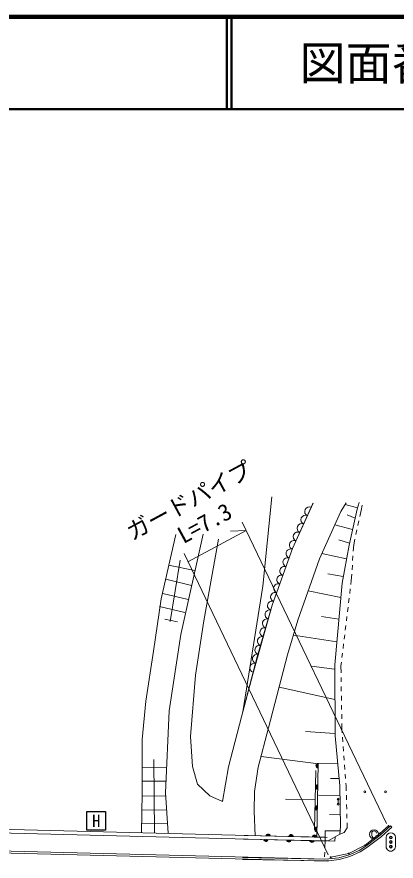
# Model space of a CAD drawing. Units: millimetres, scale not verified. Extents: x 40000 to 680000, y 20000 to 380000.
# Drawn here: x 485985 to 527100, y 288389 to 380000 of the extents above; entities that cross this region are included whole.
import ezdxf
from ezdxf.enums import TextEntityAlignment as Align

# ---------------------------------------------------------------- set-up
doc = ezdxf.new("R2010")
doc.units = ezdxf.units.MM
doc.header["$LTSCALE"] = 1000
for name, color, linetype, lineweight in [('M-BGD', 7, 'Continuous', 25), ('M-BMK-HTXT', 7, 'Continuous', 13), ('M-STR-HTXT', 7, 'Continuous', 13), ('M-STR-STR1', 1, 'Continuous', 13), ('M-TTL', 2, 'Continuous', 140), ('M-TTL-LINE', 7, 'Continuous', 50)]:
    doc.layers.add(name, color=color, linetype=linetype, lineweight=lineweight)
doc.layers.add('M-TTL-TXT', color=7, linetype='Continuous')
doc.styles.add('ＭＳ ゴシック', font='')
doc.styles.get('ＭＳ ゴシック').set_extended_font_data('MS Gothic')

# ---------------------------------------------------------------- blocks, each defined once
blk = doc.blocks.new('照明灯_1[5445][5397]')
at = {"color": 7, "linetype": 'Continuous', "lineweight": 25}
for p, q in [((-1, 1), (1, 1)), ((-1, -1), (-1, 1)), ((1, 1), (1, -1)), ((1, -1), (-1, -1))]:
    blk.add_line(p, q, dxfattribs=at)
at = {"color": 7, "style": 'ＭＳ ゴシック'}
blk.add_text('H', height=1.32, dxfattribs=at).set_placement((0, 0), align=Align.MIDDLE_CENTER)

msp = doc.modelspace()

# ---------------------------------------------------------------- linework, layer by layer
at = {"layer": 'M-BGD', "lineweight": 13}
for p, q in [((522925, 326714), (521565, 327098)), ((523162, 325787), (523300, 326435)), ((523300, 326435), (523436, 327032)), ((522668, 325594), (521780, 325966)), ((522953, 324809), (523058, 325298)), ((522388, 324363), (520467, 324882)), ((522745, 323831), (522849, 324320)), ((522051, 322881), (520891, 323252)), ((522456, 322008), (522502, 322693)), ((522502, 322693), (522640, 323342)), ((521729, 321194), (519058, 321785)), ((522389, 321010), (522422, 321509)), ((522322, 320013), (522355, 320512)), ((521372, 319273), (519704, 319551)), ((522192, 318416), (522242, 318829)), ((522242, 318829), (522288, 319514)), ((522071, 317423), (522131, 317920)), ((521098, 316996), (517568, 317717)), ((521950, 316431), (522010, 316927)), ((521829, 315438), (521889, 315934)), ((520886, 314642), (519004, 314939)), ((521708, 314445), (521769, 314942)), ((521587, 313453), (521648, 313949)), ((520667, 312197), (515961, 312911)), ((521466, 312460), (521527, 312956)), ((521346, 311467), (521406, 311964)), ((521225, 310475), (521285, 310971)), ((521114, 309566), (521164, 309978)), ((520438, 309235), (517926, 309546)), ((521126, 308827), (521114, 309566)), ((521142, 307827), (521134, 308327)), ((520463, 305910), (514416, 307273)), ((521159, 306828), (521151, 307327)), ((521175, 305828), (521167, 306328)), ((521192, 304828), (521183, 305328)), ((521208, 303828), (521200, 304328)), ((521228, 302590), (521216, 303328)), ((520460, 302225), (517286, 302458)), ((521249, 302322), (521228, 302590)), ((521325, 301325), (521287, 301823)), ((521401, 300328), (521363, 300826)), ((518679, 298962), (512461, 299753)), ((521477, 299330), (521439, 299829)), ((518666, 298989), (518487, 291019)), ((518699, 298982), (520782, 299026)), ((521553, 298333), (521515, 298832)), ((518397, 298240), (518235, 291816)), ((521629, 297336), (521591, 297835)), ((519984, 297342), (520912, 297354)), ((521687, 296570), (521667, 296838)), ((521700, 296033), (521687, 296570)), ((518294, 295068), (515098, 295116)), ((521023, 295518), (518690, 295539)), ((520807, 295108), (520824, 294558)), ((521724, 295033), (521712, 295533)), ((521749, 294034), (521737, 294534)), ((519888, 293446), (521049, 293476)), ((521773, 293034), (521761, 293534)), ((521798, 291997), (521785, 292534)), ((520990, 291324), (521469, 291479)), ((521469, 291479), (521798, 291997)), ((525323, 291375), (523745, 290123)), ((524458, 291422), (524456, 291172)), ((526275, 292220), (525323, 291375)), ((526624, 292074), (526489, 292222)), ((519410, 291001), (510613, 291174)), ((519380, 289861), (519402, 290602)), ((526026, 290966), (526017, 289966)), ((527025, 290957), (527017, 289957)), ((523745, 290123), (521964, 289212)), ((519352, 288862), (519366, 289362)), ((521964, 289212), (520007, 288806))]:
    msp.add_line(p, q, dxfattribs=at)
for points in [[(518078, 327184), (518099, 327222), (515864, 322315), (513670, 316163), (512047, 310547), (511069, 306839), (508944, 298606), (508285, 294841), (508289, 294950)], [(518078, 327184), (515864, 322315), (513670, 316163), (511558, 308693), (510490, 304596)], [(511803, 291150), (511699, 293823), (511731, 295956), (512149, 298566), (513272, 302834), (515317, 310770), (516445, 314519), (518791, 321199), (521122, 326321), (521668, 327280)], [(523078, 327317), (522895, 326595), (522004, 322676), (521238, 318548), (520440, 309674), (520487, 301976), (521010, 296557), (521066, 292152)], [(526624, 292074), (525526, 291070), (523940, 289853), (523204, 289383), (522082, 288873), (520925, 288561), (519806, 288421), (519318, 288405), (510459, 288576)], [(526489, 292222), (525397, 291224), (523825, 290017), (523108, 289559), (522014, 289062), (520887, 288758), (519790, 288621), (519317, 288605), (510463, 288776)], [(510562, 290772), (519736, 290580), (520990, 291324), (521066, 292152)], [(521021, 291664), (519417, 291673), (519405, 290587)], [(519736, 290580), (520464, 290563), (520486, 291025)]]:
    msp.add_lwpolyline(points, dxfattribs=at)
for centre, radius in [((523694, 295901), 100), ((525960, 295912), 100), ((520807, 295108), 100), ((520824, 294558), 100), ((526275, 292220), 50), ((524707, 291295), 500), ((525323, 291375), 50), ((526521, 290462), 150), ((526525, 290962), 150), ((526521, 290462), 100), ((526525, 290962), 100), ((523745, 290123), 50), ((526517, 289962), 150), ((526517, 289962), 100), ((520007, 288806), 50), ((521964, 289212), 50)]:
    msp.add_circle(centre, radius, dxfattribs=at)
for centre, radius, start, end in [((517690, 326330), 500, 65.54603, 245.54603), ((517276, 325420), 500, 65.54603, 245.54603), ((516862, 324509), 500, 65.54603, 245.54603), ((516448, 323599), 500, 65.54603, 245.54603), ((516033, 322689), 500, 65.49936, 246.45915), ((515666, 321760), 500, 70.37871, 250.37871), ((515330, 320818), 500, 70.37871, 250.37871), ((514994, 319876), 500, 70.37871, 250.37871), ((514658, 318934), 500, 70.37871, 250.37871), ((514323, 317992), 500, 70.37871, 250.37871), ((513987, 317050), 500, 70.37871, 250.37871), ((513655, 316107), 500, 70.8152, 254.2163), ((513383, 315145), 500, 74.20917, 254.20917), ((513110, 314182), 500, 74.20917, 254.20917), ((512838, 313220), 500, 74.20917, 254.20917), ((512566, 312258), 500, 74.20917, 254.20917), ((512294, 311296), 500, 74.20917, 254.20917), ((512022, 310333), 500, 74.20917, 254.20917), ((511750, 309371), 500, 74.20917, 254.20917), ((518661, 298740), 250, 88.71097, 268.71097), ((518661, 298740), 200, 88.71097, 268.71097), ((518661, 298740), 150, 88.71097, 268.71097), ((518661, 298740), 100, 88.71097, 268.71097), ((518661, 298740), 50, 88.71097, 268.71097), ((518661, 298740), 50, 88.71097, 268.71097), ((518609, 296440), 250, 88.71097, 268.71097), ((518609, 296440), 200, 88.71097, 268.71097), ((518609, 296440), 150, 88.71097, 268.71097), ((518609, 296440), 100, 88.71097, 268.71097), ((518609, 296440), 50, 88.71097, 268.71097), ((518609, 296440), 50, 88.71097, 268.71097), ((518557, 294141), 250, 88.71097, 268.71097), ((518557, 294141), 200, 88.71097, 268.71097), ((518557, 294141), 150, 88.71097, 268.71097), ((518557, 294141), 100, 88.71097, 268.71097), ((518557, 294141), 50, 88.71097, 268.71097), ((518557, 294141), 50, 88.71097, 268.71097), ((518506, 291841), 250, 88.71097, 268.71097), ((518506, 291841), 200, 88.71097, 268.71097), ((518506, 291841), 150, 88.71097, 268.71097), ((518506, 291841), 100, 88.71097, 268.71097), ((518506, 291841), 50, 88.71097, 268.71097), ((518506, 291841), 50, 88.71097, 268.71097), ((524708, 291420), 250, 359.5, 179.5), ((526525, 290962), 500, 359.5, 179.5), ((512980, 290778), 256, 191.48441, 346.12364), ((512980, 290778), 205, 194.7297, 342.87834), ((512980, 290778), 154, 200.26415, 337.3439), ((512980, 290778), 102, 212.08741, 325.52063), ((513237, 291066), 256, 11.55664, 166.19587), ((513237, 291066), 205, 14.80194, 162.95058), ((513237, 291066), 154, 20.33638, 157.41613), ((513237, 291066), 102, 32.15964, 145.59287), ((515480, 290725), 256, 191.48441, 346.12364), ((515480, 290725), 205, 194.7297, 342.87834), ((515480, 290725), 154, 200.26415, 337.3439), ((515480, 290725), 102, 212.08741, 325.52063), ((515736, 291017), 256, 11.55664, 166.19587), ((515736, 291017), 205, 14.80194, 162.95058), ((515736, 291017), 154, 20.33638, 157.41613), ((515736, 291017), 102, 32.15964, 145.59287), ((517979, 290673), 256, 191.48441, 346.12364), ((517979, 290673), 205, 194.7297, 342.87834), ((517979, 290673), 154, 200.26415, 337.3439), ((517979, 290673), 102, 212.08741, 325.52063), ((518236, 290968), 256, 11.55664, 166.19587), ((518236, 290968), 205, 14.80194, 162.95058), ((518236, 290968), 154, 20.33638, 157.41613), ((518236, 290968), 102, 32.15964, 145.59287), ((524706, 291170), 250, 179.5, 359.5), ((526517, 289962), 500, 179.5, 359.5)]:
    msp.add_arc(centre, radius, start, end, dxfattribs=at)
at = {"layer": 'M-BMK-HTXT'}
for p, q in [((513610, 327915), (512640, 318212)), ((503231, 323843), (501637, 316843)), ((506177, 323878), (503751, 312996)), ((507858, 323341), (506263, 314469)), ((503699, 321036), (502590, 314382)), ((502417, 320516), (505293, 319927)), ((502140, 318991), (504912, 318298)), ((512640, 318212), (510490, 304596)), ((501793, 317432), (504565, 316773)), ((501637, 316843), (500805, 311159)), ((501446, 316011), (504184, 315353)), ((502036, 314659), (503387, 314348)), ((506263, 314469), (505362, 308578)), ((503751, 312996), (502503, 304679)), ((500805, 311159), (499974, 305753)), ((505362, 308578), (504808, 301924)), ((499974, 305753), (499558, 301595)), ((502503, 304679), (502088, 295807)), ((499558, 301595), (499558, 295772)), ((504808, 301924), (505016, 298666)), ((500823, 299429), (500909, 291406)), ((505016, 298666), (505570, 296725)), ((499540, 298562), (502226, 298580)), ((499575, 297072), (502140, 297072)), ((505570, 296725), (506887, 295478)), ((499558, 295772), (499488, 291475)), ((499558, 295426), (502140, 295478)), ((502088, 295807), (502399, 291406)), ((506887, 295478), (508285, 294841)), ((499540, 293953), (502209, 293918)), ((499523, 292515), (502313, 292463))]:
    msp.add_line(p, q, dxfattribs=at)
at = {"layer": 'M-STR-HTXT'}
for p, q in [((526056, 292484), (510421, 325183)), ((510852, 324280), (504534, 320854)), ((510852, 324280), (509148, 324195)), ((519738, 289057), (504103, 321756))]:
    msp.add_line(p, q, dxfattribs=at)
at = {"layer": 'M-STR-STR1'}
for p, q in [((519634, 290959), (444159, 292867)), ((444159, 292466), (519634, 290559)), ((442442, 290563), (519634, 288589)), ((442437, 290364), (519634, 288389))]:
    msp.add_line(p, q, dxfattribs=at)
at = {"layer": 'M-TTL'}
msp.add_line((680000, 380000), (40000, 380000), dxfattribs=at)
at = {"layer": 'M-TTL-LINE'}
for p, q in [((508747, 380000), (508747, 370000)), ((509247, 380000), (509247, 370000)), ((40000, 370000), (680000, 370000))]:
    msp.add_line(p, q, dxfattribs=at)

# ---------------------------------------------------------------- block references
at = {"layer": 'M-BGD', "xscale": 1000, "yscale": 1000}
msp.add_blockref('照明灯_1[5445][5397]', (494584, 292758), dxfattribs=at)

# ---------------------------------------------------------------- texts
at = {"layer": 'M-BGD', "style": 'ＭＳ ゴシック'}
msp.add_text('ガードパイプ', height=1833, rotation=28.477, dxfattribs=at).set_placement((505342, 326237), align=Align.BOTTOM_CENTER)
msp.add_text('L=7.3', height=1833, rotation=28.477, dxfattribs=at).set_placement((509774, 325266), align=Align.BOTTOM_RIGHT)
at = {"layer": 'M-TTL-TXT', "style": 'ＭＳ ゴシック'}
msp.add_text('図面番号', height=3666, dxfattribs=at).set_placement((526622, 375000), align=Align.MIDDLE_CENTER)

doc.saveas('drawing.dxf')
